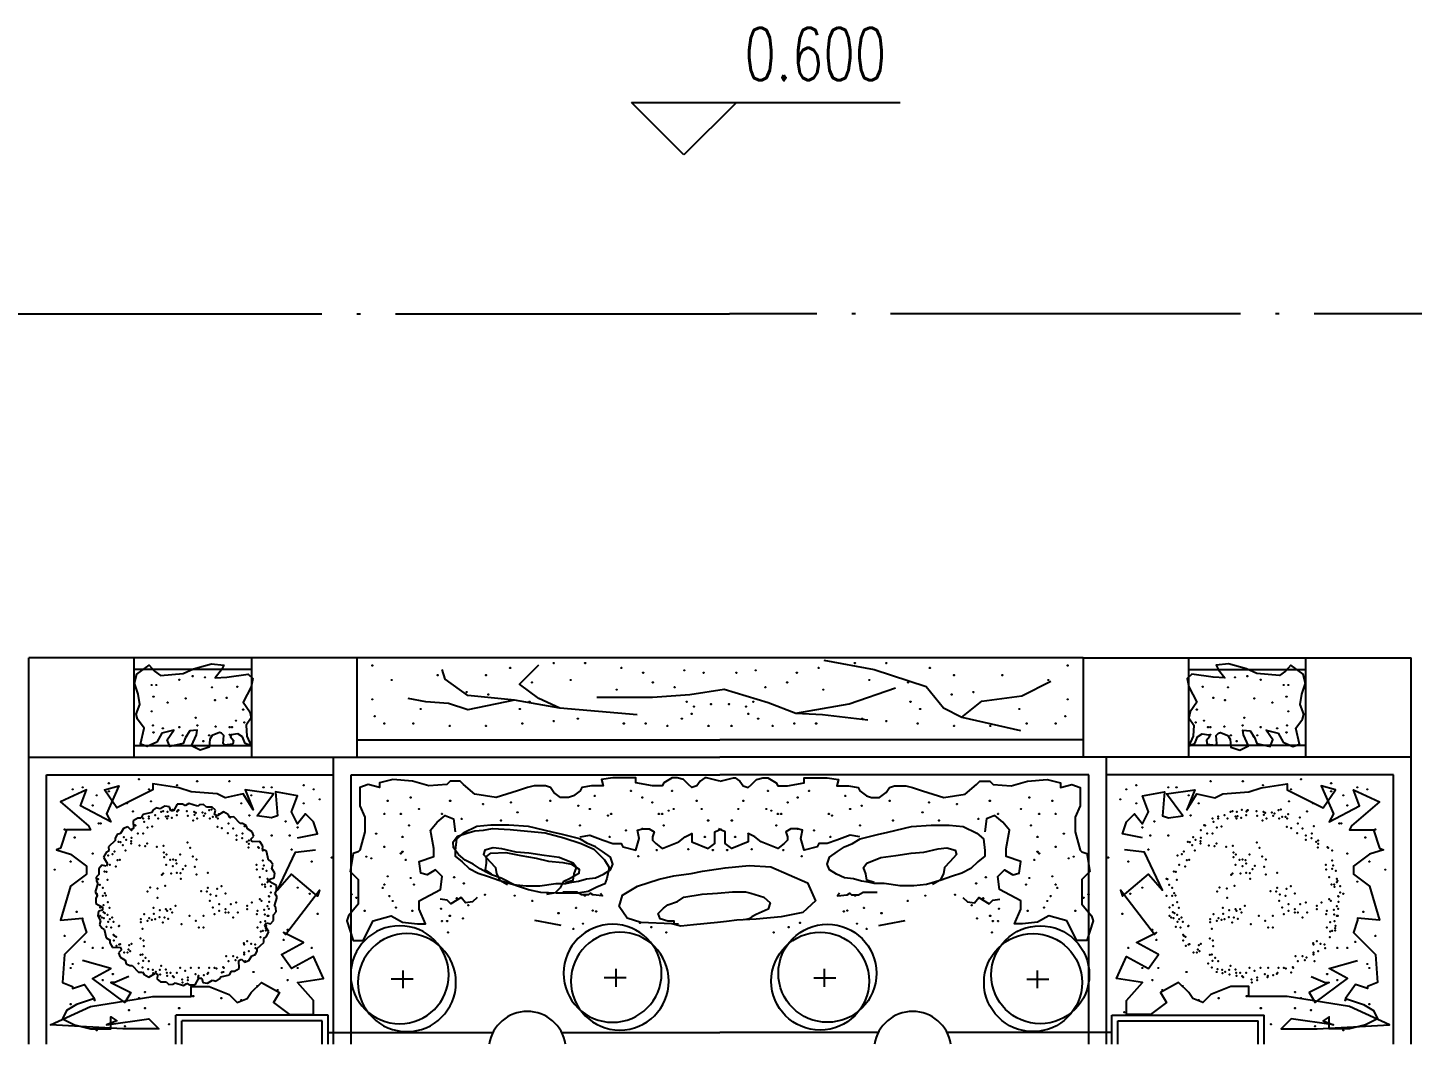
# Model space of a CAD drawing. Extents: x 165127 to 1058185, y 60808 to 144908.
# Drawn here: x 237371 to 245279, y 119081 to 124886 of the extents above; entities that cross this region are included whole.
import ezdxf
from ezdxf.enums import TextEntityAlignment as Align

# ---------------------------------------------------------------- set-up
doc = ezdxf.new("R2010")
doc.units = 0
doc.header["$LTSCALE"] = 1000
doc.linetypes.add('DOTE', pattern=[2.42, 2, -0.2, 0.02, -0.2])
doc.layers.get('0').update_dxf_attribs({"linetype": 'CONTINUOUS'})
for name, color, linetype in [('A6', 252, 'CONTINUOUS'), ('C3', 3, 'CONTINUOUS'), ('C6', 252, 'CONTINUOUS'), ('DOTE', 1, 'DOTE'), ('PUB_DIM', 3, 'CONTINUOUS')]:
    doc.layers.add(name, color=color, linetype=linetype)
doc.styles.add('DIM_FONT', font='SIMPLEX.shx', dxfattribs={"width": 0.7})

# ---------------------------------------------------------------- blocks, each defined once
blk = doc.blocks.new('TR6$X')
at = {"layer": 'C3'}
for p, q in [((0.003, 0.085), (0.003, -0.097)), ((-0.103, -0.006), (0.121, -0.006))]:
    blk.add_line(p, q, dxfattribs=at)
for centre in [(-0.039, -0.04), (0.035, 0.04)]:
    blk.add_circle(centre, 0.5, dxfattribs=at)
blk = doc.blocks.new('BRANCHD', base_point=(0.5, 0.5))
for p, q in [((0.9506, 0.7433), (0.9315, 0.7539)), ((0.962, 0.694), (0.9506, 0.7433)), ((0.9742, 0.6875), (0.962, 0.694)), ((0.9865, 0.6682), (0.9742, 0.6875)), ((0.9821, 0.6473), (0.9865, 0.6682)), ((0.9973, 0.6196), (0.9821, 0.6473)), ((0.9697, 0.5873), (0.9936, 0.594)), ((0.9697, 0.5708), (0.9697, 0.5873)), ((1.008, 0.5503), (0.9697, 0.5708)), ((0.9936, 0.594), (0.9973, 0.6196)), ((1.0081, 0.52), (1.008, 0.5503)), ((0.9985, 0.5039), (1.0081, 0.52))]:
    blk.add_line(p, q)
blk = doc.blocks.new('M_F16')
at = {"xscale": 1016, "yscale": 1016, "zscale": 1016}
for rotation in [59.99999999999999, 90, 30, 120, 150, 180, 330.0000000000001, 210, 300.0000000000001, 240, 270]:
    blk.add_blockref('BRANCHD', (3.1, 9.4), dxfattribs=dict(at, rotation=rotation))
blk.add_blockref('BRANCHD', (3.1, 9.4), dxfattribs=at)
at = {"width": 0.8, "flags": 9}
for tag in ['YSIZE', 'XSIZE']:
    blk.add_attdef(tag, (0, 0), '', height=0.2, dxfattribs=at)
blk = doc.blocks.new('M_F11')
for p in [(-75.9, 480.6), (-47.2, 474.7), (-43, 478.6), (-41, 478.3), (134.8, 478.6), (147.6, 481.3), (-242.6, 430.5), (-237.5, 411.2), (-210.7, 430.4), (-210.6, 441.6), (-175, 449.6), (-157.1, 430.4), (-139.3, 468.7), (-127.8, 473.2), (-112.5, 441.4), (-105.1, 430.2), (-103.5, 468.7), (-99.7, 444), (-79.1, 433.9), (-49.9, 449.6), (-49, 471.2), (7.6, 472.6), (11.6, 446.8), (42.7, 419.8), (48.3, 468.7), (50.5, 452.3), (57.8, 462.9), (66.2, 430.4), (95.5, 465.3), (103.3, 445.5), (110.8, 459.1), (137.1, 431.6), (155.5, 440), (173.4, 440), (183, 431.6), (188.5, 456.3), (244.8, 401.7), (255, 436.5), (-353.6, 325), (-309.6, 321.1), (-309, 363.4), (-291.1, 392.1), (-285.6, 391.4), (-273.2, 344.2), (-243, 344.7), (-217.5, 379.9), (-191.8, 385.2), (182.3, 382.5), (206.6, 375.5), (241.4, 347.5), (271.6, 372.9), (289.5, 334.6), (322, 319.4), (325.2, 344.2), (336.7, 386.6), (-406, 242.3), (-383.8, 298.3), (-371.5, 296.3), (-358.5, 277.7), (-343.3, 247.5), (-339.9, 308.2), (-312, 301.9), (-311.1, 288.8), (-264.3, 275.7), (-231.4, 273.7), (-219.4, 288.6), (-219.4, 288.6), (-165.6, 269.9), (-126.7, 275.4), (10.1, 293.1), (25.3, 262.9), (290, 308.2), (349.8, 296.9), (358.6, 265.2), (360.9, 305.9), (360.9, 286.7), (414.5, 267.6), (418.5, 263.3), (441.3, 248.4), (-442.9, 219.7), (-433.2, 165.9), (-418, 227.4), (-389.3, 191.9), (-375.9, 194.2), (-123.9, 236.2), (-122.1, 210.1), (-112.3, 165.3), (-110, 225), (-88.2, 195.1), (-71.4, 196.4), (-55.4, 193.2), (-51.6, 173.8), (-31.8, 224.5), (-0.7, 161.4), (41.4, 213.5), (62.3, 196.7), (405, 166.2), (441.3, 191), (446.6, 162.4), (-505.4, 85.6), (-499.4, 83.9), (-463.3, 128.6), (-451.7, 125.3), (-445.8, 79.8), (-399.2, 156), (-135.5, 110), (-128.5, 116.8), (-82.6, 116.7), (-72.5, 157.8), (-50.4, 120.7), (-29.4, 118.4), (-27, 85.5), (-15.4, 141.2), (52.1, 155.7), (61.8, 110.9), (126.7, 120.1), (406.8, 140.1), (423.4, 95.2), (441.3, 143.1), (461.8, 132.1), (468.1, 85.6), (-490.6, 52.2), (-473.8, 34.1), (-460.9, 3.6), (-217.1, 13.3), (-203.1, 36.1), (-161.1, 31.4), (-118, 46.9), (88.3, 15.7), (121.2, 13.7), (126.3, 34.2), (179.1, 28.5), (204.1, 45.3), (226.8, 2.3), (436.2, 53.6), (452.3, 54.2), (453.2, 41.1), (468.1, 66.4), (471.2, 74.1), (486, 9), (486.4, 43.8), (-505.4, -10.2), (-487.6, -77.2), (-473, -11.3), (-469.2, -63.6), (-455.1, -8.7), (-444.5, -46.6), (-435.4, -78.5), (-159.9, -21.7), (-58.9, -67.6), (137.6, -38.9), (142, -3.1), (155.5, -77.2), (173.4, -10.2), (191.2, -58.1), (257.4, -59.3), (289.3, -48.2), (352, -67.6), (378.8, -48.5), (423.4, -29.3), (432.4, -38.9), (467.6, -69), (474.7, -11.9), (476.9, -14.9), (477.1, -44.7), (-487.6, -125.1), (-478.7, -134.7), (-469, -104.9), (-466.6, -137.8), (-460.8, -109.9), (-445.6, -119.6), (-434, -144.3), (-419.9, -134.9), (-255.4, -144.3), (-237.5, -115.5), (-218.1, -153.6), (-208.8, -138.4), (-192.4, -148.4), (-184.3, -80), (-182, -112.9), (-175, -144.3), (-149.3, -132.9), (-147, -92.4), (-121.4, -134.7), (-112.5, -86.8), (-105, -97.1), (-99.1, -142.6), (-85.7, -86.8), (-76.7, -106), (21.5, -125.1), (57.2, -153.8), (101.9, -125.1), (164.4, -115.5), (191.2, -96.4), (226.9, -86.8), (226.9, -106), (244.8, -106), (271.6, -134.7), (298.4, -106), (352, -86.8), (352, -86.8), (405.6, -115.5), (410.7, -96.9), (449.2, -90.5), (451.4, -117.5), (453.9, -156.2), (468.1, -125.1), (472.5, -125.7), (474.8, -85.2), (-452.5, -188.2), (-442.8, -158.8), (-425.1, -192.1), (-412.9, -160.1), (-411.3, -233.5), (-382.1, -183.1), (-380.4, -182.6), (-256.6, -161.5), (-246, -199.3), (-130.3, -163.4), (-23.1, -173), (75.1, -192.1), (101.9, -192.1), (409.6, -191.9), (428.3, -160.4), (429.5, -214.5), (441.3, -211.3), (457, -195.9), (458, -208.9), (459.2, -182.6), (-410.5, -266.3), (-407.2, -240), (-397.4, -244.7), (-395.3, -296.5), (-380.4, -287.9), (-374.6, -287.6), (-321.8, -293.3), (-310.1, -285.8), (-257.7, -255), (-257.7, -255), (-241.3, -265), (-238.9, -297.9), (332.7, -281), (334.1, -287.9), (352, -268.8), (374.7, -285.7), (396.6, -287.9), (399.7, -309.6), (427.9, -246.2), (-350.9, -334.1), (-332, -334.4), (-326.8, -316.7), (-317.9, -326.2), (-258.7, -348.6), (-245.9, -346), (-243.5, -381.2), (-228.6, -364.5), (-210.7, -383.7), (231.3, -355), (244.8, -383.7), (271.6, -355), (285, -377.4), (294.3, -362.2), (333.9, -334.1), (334.1, -335.8), (334.1, -345.4), (339.5, -384.1), (360.9, -326.2), (-268.5, -397.9), (-245.8, -419.3), (-213.9, -429.7), (-187.5, -434), (-186.1, -452.2), (-171.1, -444), (-148.1, -433.6), (-146.2, -459.7), (-139.7, -410.9), (-112.5, -431.6), (-108.1, -451.1), (-106.4, -467.2), (-85.7, -450.7), (-73.5, -469.2), (-49.9, -450.7), (-32.1, -422), (-3.6, -439.4), (30.4, -422), (56.4, -457.5), (72.7, -467.5), (75.1, -422), (102.9, -463.9), (124, -457), (128.7, -450.7), (134.5, -421.5), (164.4, -422), (176.5, -426.3), (206.6, -449.2), (215, -418.4), (218, -422), (-67.3, -476.1), (-19.8, -487.9), (-18.2, -506.1), (12.1, -493.2), (12.2, -476.8), (71, -475)]:
    blk.add_point(p)
at = {"width": 0.8, "flags": 9}
for tag in ['YSIZE', 'XSIZE']:
    blk.add_attdef(tag, (0, 0), '', height=0.2, dxfattribs=at)

msp = doc.modelspace()

# ---------------------------------------------------------------- linework, layer by layer
at = {"layer": 'A6'}
for p, q in [((239087.3, 119248.4), (238217.7, 119248.4)), ((238217.7, 119081.1), (238217.7, 119248.4)), ((239087.3, 119081.1), (239087.3, 119248.4)), ((243562.7, 119081.1), (243562.7, 119248.4)), ((243562.7, 119248.4), (244432.3, 119248.4)), ((244432.3, 119081.1), (244432.3, 119248.4)), ((239053.9, 119214.9), (238251.2, 119214.9)), ((238251.2, 119081.1), (238251.2, 119214.9)), ((239053.9, 119081.1), (239053.9, 119214.9)), ((243596.1, 119081.1), (243596.1, 119214.9)), ((243596.1, 119214.9), (244398.8, 119214.9)), ((244398.8, 119081.1), (244398.8, 119214.9)), ((239087.3, 119148), (240027.9, 119148)), ((240421.2, 119148), (241325, 119148)), ((242228.8, 119148), (241325, 119148)), ((243562.7, 119148), (242622.1, 119148))]:
    msp.add_line(p, q, dxfattribs=at)
for centre in [(240224.6, 119047.7), (242425.4, 119047.7)]:
    msp.add_arc(centre, 220.8, 8.71474, 171.28526, dxfattribs=at)
at = {"layer": 'C3'}
for p, q in [((237378.2, 120720.1), (237378.2, 121288.6)), ((239251.2, 121288.6), (237378.2, 121288.6)), ((237980.2, 120720.1), (237980.2, 121288.6)), ((238649.2, 121288.6), (238649.2, 120720.1)), ((243398.8, 121288.6), (239251.2, 121288.6)), ((239251.2, 121288.6), (239251.2, 120720.1)), ((243398.8, 121288.6), (243398.8, 120720.1)), ((243398.8, 121288.6), (245271.8, 121288.6)), ((244000.8, 121288.6), (244000.8, 120720.1)), ((244669.8, 120720.1), (244669.8, 121288.6)), ((245271.8, 120720.1), (245271.8, 121288.6)), ((238649.2, 121221.7), (237980.2, 121221.7)), ((244000.8, 121221.7), (244669.8, 121221.7)), ((237980.2, 120787), (238649.2, 120787)), ((239251.2, 120820.4), (241325, 120820.4)), ((243398.8, 120820.4), (241325, 120820.4)), ((244669.8, 120787), (244000.8, 120787)), ((237378.2, 119081.1), (237378.2, 120720.1)), ((237378.2, 120720.1), (239117.5, 120720.1)), ((239117.5, 120720.1), (241325, 120720.1)), ((239117.5, 119081.1), (239117.5, 120720.1)), ((243532.6, 120720.1), (241325, 120720.1)), ((243532.6, 119081.1), (243532.6, 120720.1)), ((245271.8, 120720.1), (243532.6, 120720.1)), ((245271.8, 119081.1), (245271.8, 120720.1)), ((237478.5, 119081.1), (237478.5, 120619.7)), ((237478.5, 120619.7), (239117.5, 120619.7)), ((239217.8, 120619.7), (241325, 120619.7)), ((239217.8, 119081.1), (239217.8, 120619.7)), ((243432.2, 120619.7), (241325, 120619.7)), ((243432.2, 119081.1), (243432.2, 120619.7)), ((245171.5, 120619.7), (243532.6, 120619.7)), ((245171.5, 119081.1), (245171.5, 120619.7))]:
    msp.add_line(p, q, dxfattribs=at)
at = {"layer": 'C3', "flags": 128}
for points in [[(238614, 120798.6), (238597.1, 120836.5), (238571.8, 120853.4), (238533.8, 120849.2), (238529.6, 120836.5), (238546.5, 120815.5), (238542.3, 120794.4), (238495.9, 120790.2), (238487.5, 120798.6), (238491.7, 120845), (238479, 120857.6), (238466.4, 120861.8), (238424.2, 120845), (238411.6, 120823.9), (238407.3, 120777.5), (238356.7, 120760.7), (238306.1, 120786), (238335.6, 120849.2), (238339.9, 120874.5), (238297.7, 120870.3), (238272.4, 120832.3), (238259.7, 120798.6), (238183.8, 120781.8), (238167, 120819.7), (238204.9, 120874.5), (238137.4, 120857.6), (238107.9, 120807), (238053.1, 120781.8), (238015.1, 120794.4), (238036.2, 120887.1), (237998.3, 120937.7), (237989.8, 120967.2), (238010.9, 121022), (238002.5, 121081), (237981.4, 121144.2), (237994.1, 121194.8), (238065.8, 121245.4), (238095.3, 121211.7), (238129, 121186.4), (238259.7, 121199), (238318.8, 121224.3), (238420, 121253.8), (238491.7, 121245.4), (238479, 121220.1), (238441.1, 121173.7), (238508.5, 121177.9), (238630.8, 121194.8), (238656.1, 121169.5), (238647.7, 121123.1), (238601.3, 121034.6), (238639.3, 120979.8), (238647.7, 120946.1), (238618.2, 120904), (238622.4, 120840.8), (238647.7, 120786)], [(244036, 120798.6), (244052.9, 120836.5), (244078.2, 120853.4), (244116.2, 120849.2), (244120.4, 120836.5), (244103.5, 120815.5), (244107.7, 120794.4), (244154.1, 120790.2), (244162.5, 120798.6), (244158.3, 120845), (244171, 120857.6), (244183.6, 120861.8), (244225.8, 120845), (244238.4, 120823.9), (244242.7, 120777.5), (244293.3, 120760.7), (244343.9, 120786), (244314.4, 120849.2), (244310.1, 120874.5), (244352.3, 120870.3), (244377.6, 120832.3), (244390.3, 120798.6), (244466.2, 120781.8), (244483, 120819.7), (244445.1, 120874.5), (244512.6, 120857.6), (244542.1, 120807), (244596.9, 120781.8), (244634.9, 120794.4), (244613.8, 120887.1), (244651.7, 120937.7), (244660.2, 120967.2), (244639.1, 121022), (244647.5, 121081), (244668.6, 121144.2), (244655.9, 121194.8), (244584.3, 121245.4), (244554.7, 121211.7), (244521, 121186.4), (244390.3, 121199), (244331.2, 121224.3), (244230, 121253.8), (244158.3, 121245.4), (244171, 121220.1), (244208.9, 121173.7), (244141.5, 121177.9), (244019.2, 121194.8), (243993.9, 121169.5), (244002.3, 121123.1), (244048.7, 121034.6), (244010.7, 120979.8), (244002.3, 120946.1), (244031.8, 120904), (244027.6, 120840.8), (244002.3, 120786)], [(240074.8, 120029.5), (240019.2, 120048), (239990.3, 120064.5), (239955.3, 120083.1), (239916.2, 120109.8), (239868.8, 120132.5), (239831.7, 120165.4), (239802.8, 120202.5), (239800.7, 120237.5), (239825.5, 120270.4), (239879, 120286.9), (239924.3, 120299.3), (239973.8, 120303.4), (240025.3, 120313.7), (240126.2, 120307.5), (240186, 120301.3), (240326.1, 120289), (240433.2, 120260.2), (240532.1, 120227.2), (240604.3, 120196.3), (240666.1, 120134.5), (240692.9, 120091.3), (240678.5, 120027.5), (240668.2, 119996.6), (240620.8, 119978), (240571.4, 119953.3), (240513.7, 119945.1), (240451.9, 119945.1), (240390.1, 119945.1), (240301.5, 119947.1), (240231.4, 119963.6), (240157.3, 119988.3)], [(240386.8, 119999.7), (240445.4, 119999.7), (240478, 120006.2), (240517.1, 120012.7), (240562.7, 120025.7), (240614.8, 120032.2), (240660.4, 120051.8), (240699.5, 120077.8), (240712.6, 120110.4), (240699.5, 120149.4), (240653.9, 120182), (240614.8, 120208), (240569.2, 120227.6), (240523.6, 120253.6), (240425.9, 120279.7), (240367.2, 120292.7), (240230.4, 120325.2), (240119.7, 120331.8), (240015.4, 120331.8), (239937.2, 120325.2), (239859, 120286.2), (239820, 120253.6), (239813.4, 120188.5), (239813.4, 120155.9), (239852.5, 120123.4), (239891.6, 120084.3), (239943.7, 120058.3), (240002.4, 120038.7), (240061, 120019.2), (240145.7, 119993.1), (240217.4, 119986.6), (240295.6, 119986.6)], [(242263.2, 119999.7), (242204.6, 119999.7), (242172, 120006.2), (242132.9, 120012.7), (242087.3, 120025.7), (242035.2, 120032.2), (241989.6, 120051.8), (241950.5, 120077.8), (241937.4, 120110.4), (241950.5, 120149.4), (241996.1, 120182), (242035.2, 120208), (242080.8, 120227.6), (242126.4, 120253.6), (242224.1, 120279.7), (242282.8, 120292.7), (242419.6, 120325.2), (242530.3, 120331.8), (242634.6, 120331.8), (242712.8, 120325.2), (242791, 120286.2), (242830, 120253.6), (242836.6, 120188.5), (242836.6, 120155.9), (242797.5, 120123.4), (242758.4, 120084.3), (242706.3, 120058.3), (242647.6, 120038.7), (242589, 120019.2), (242504.3, 119993.1), (242432.6, 119986.6), (242354.4, 119986.6)], [(241309.8, 119776.1), (241173, 119763.1), (241101.3, 119756.6), (241049.2, 119769.6), (240873.3, 119776.1), (240795.1, 119802.1), (240749.5, 119867.3), (240769, 119932.4), (240853.7, 119984.5), (240977.5, 120023.5), (241062.2, 120043.1), (241160, 120056.1), (241225.1, 120069.1), (241264.2, 120075.6), (241355.4, 120088.7), (241492.2, 120101.7), (241616, 120095.2), (241824.5, 120004), (241870.1, 119899.8), (241798.5, 119834.7), (241674.7, 119808.7), (241531.3, 119795.6), (241420.6, 119789.1), (241361.9, 119782.6)]]:
    msp.add_lwpolyline(points, close=True, dxfattribs=at)
for points in [[(240409.6, 120999.9), (240289.9, 121055.1), (240179.4, 121137.9), (240289.9, 121248.3)], [(241918.2, 121275.3), (242206.4, 121222.2), (242502.2, 121123.7), (242600.8, 121002.4), (242707, 120949.3), (243040.8, 120873.5)], [(240851.6, 120963.1), (240409.6, 120999.9), (240151.8, 121045.9), (239884.7, 121073.5), (239755.8, 121165.5), (239737.4, 121220.7)], [(242707, 120949.3), (242820.8, 121040.3), (243048.4, 121070.6), (243215.2, 121154)], [(240621.1, 121063), (240727.3, 121063), (240939.6, 121063), (241152, 121078.2), (241349.3, 121108.5), (241599.6, 121032.7), (241758.9, 120972.1), (241910.6, 120964.5), (242168.5, 120934.2)], [(241758.9, 120972.1), (242062.3, 121025.1), (242327.8, 121116.1)], [(240151.8, 121045.9), (239884.7, 120990.7), (239774.2, 121027.5), (239645.3, 121036.7), (239544, 121055.1)], [(241323.8, 120584.4), (241248.7, 120603.1), (241239.3, 120603.1), (241211.2, 120584.4), (241192.4, 120556.2), (241164.2, 120546.9), (241145.5, 120565.6), (241126.7, 120584.4), (241117.3, 120593.8), (241079.8, 120603.1), (241051.6, 120603.1), (241004.7, 120575), (240995.3, 120556.2), (240939, 120556.2), (240845.1, 120575), (240845.1, 120584.4), (240845.1, 120603.1), (240713.7, 120603.1), (240648, 120593.8), (240657.4, 120556.2), (240591.7, 120556.2), (240535.4, 120546.9), (240526, 120528.1), (240488.4, 120500), (240460.3, 120490.6), (240413.4, 120490.6), (240375.8, 120518.7), (240357, 120546.9), (240328.9, 120556.2), (240263.2, 120556.2), (240225.6, 120546.9), (240169.3, 120528.1), (240047.3, 120490.6), (239925.3, 120509.3), (239859.6, 120565.6), (239840.8, 120584.4), (239784.5, 120584.4), (239765.7, 120565.6), (239662.5, 120556.2), (239568.6, 120584.4), (239456, 120593.8), (239380.9, 120575), (239380.9, 120546.9), (239315.2, 120565.6), (239268.3, 120546.9), (239268.3, 120443.7), (239296.4, 120378), (239296.4, 120293.6), (239268.3, 120190.4), (239258.9, 120181), (239230.7, 120171.6), (239212, 120068.5), (239258.9, 120021.6), (239258.9, 119880.8), (239202.6, 119815.2), (239193.2, 119787), (239230.7, 119674.5), (239287, 119674.5), (239343.4, 119787), (239446.6, 119815.2), (239512.3, 119777.7), (239596.8, 119768.3), (239643.7, 119768.3), (239606.2, 119852.7), (239606.2, 119899.6), (239728.2, 119965.3), (239737.6, 120040.3), (239700, 120077.8), (239653.1, 120049.7), (239615.6, 120059.1), (239606.2, 120124.7), (239690.6, 120152.9), (239690.6, 120199.8), (239671.9, 120303), (239709.4, 120349.9), (239756.3, 120387.4), (239803.3, 120368.6), (239812.7, 120293.6)], [(241326.2, 120584.4), (241401.3, 120603.1), (241410.7, 120603.1), (241438.8, 120584.4), (241457.6, 120556.2), (241485.8, 120546.9), (241504.5, 120565.6), (241523.3, 120584.4), (241532.7, 120593.8), (241570.3, 120603.1), (241598.4, 120603.1), (241645.3, 120575), (241654.7, 120556.2), (241711, 120556.2), (241804.9, 120575), (241804.9, 120584.4), (241804.9, 120603.1), (241936.3, 120603.1), (242002, 120593.8), (241992.6, 120556.2), (242058.3, 120556.2), (242114.6, 120546.9), (242124, 120528.1), (242161.6, 120500), (242189.7, 120490.6), (242236.6, 120490.6), (242274.2, 120518.7), (242293, 120546.9), (242321.1, 120556.2), (242386.8, 120556.2), (242424.4, 120546.9), (242480.7, 120528.1), (242602.7, 120490.6), (242724.7, 120509.3), (242790.4, 120565.6), (242809.2, 120584.4), (242865.5, 120584.4), (242884.3, 120565.6), (242987.5, 120556.2), (243081.4, 120584.4), (243194, 120593.8), (243269.1, 120575), (243269.1, 120546.9), (243334.8, 120565.6), (243381.7, 120546.9), (243381.7, 120443.7), (243353.6, 120378), (243353.6, 120293.6), (243381.7, 120190.4), (243391.1, 120181), (243419.3, 120171.6), (243438, 120068.5), (243391.1, 120021.6), (243391.1, 119880.8), (243447.4, 119815.2), (243456.8, 119787), (243419.3, 119674.5), (243363, 119674.5), (243306.6, 119787), (243203.4, 119815.2), (243137.7, 119777.7), (243053.2, 119768.3), (243006.3, 119768.3), (243043.8, 119852.7), (243043.8, 119899.6), (242921.8, 119965.3), (242912.4, 120040.3), (242950, 120077.8), (242996.9, 120049.7), (243034.4, 120059.1), (243043.8, 120124.7), (242959.4, 120152.9), (242959.4, 120199.8), (242978.1, 120303), (242940.6, 120349.9), (242893.7, 120387.4), (242846.7, 120368.6), (242837.3, 120293.6)], [(238912.1, 120259.5), (239026.9, 120282.4), (239003.9, 120351.2), (238958, 120397.1), (238912.1, 120339.7), (238877.7, 120408.5), (238912.1, 120500.3), (238785.9, 120523.2), (238797.4, 120385.6), (238763, 120374.1), (238682.7, 120385.6), (238774.4, 120511.7), (238613.8, 120534.7), (238659.7, 120420), (238602.3, 120511.7), (238499.1, 120488.8), (238453.2, 120511.7), (238304, 120523.2), (238235.2, 120546.1), (238086, 120569.1), (238086, 120534.7), (237879.5, 120431.5), (237810.7, 120534.7), (237891, 120557.6), (237822.1, 120397.1), (237845.1, 120351.2), (237673, 120442.9), (237707.4, 120534.7), (237558.3, 120465.9), (237718.9, 120328.3), (237730.4, 120305.3), (237592.7, 120305.3), (237558.3, 120202.1), (237535.3, 120190.7), (237615.6, 120167.7), (237707.4, 120098.9), (237707.4, 120053.1), (237615.6, 119984.3), (237558.3, 119789.3), (237684.5, 119800.8), (237684.5, 119789.3), (237707.4, 119720.5), (237581.2, 119594.4), (237569.7, 119433.9), (237627.1, 119410.9), (237627.1, 119399.5), (237695.9, 119422.4), (237753.3, 119342.1), (237650, 119307.7), (237592.7, 119273.3), (237569.7, 119227.5), (237638.6, 119193.1), (237730.4, 119170.1), (237799.2, 119170.1), (237845.1, 119170.1), (237845.1, 119238.9), (237879.5, 119216), (237822.1, 119193.1), (238063.1, 119227.5), (238120.5, 119170.1), (237913.9, 119170.1), (237500.9, 119193.1), (237730.4, 119296.3), (238086, 119353.6), (238212.2, 119353.6), (238304, 119353.6), (238304, 119410.9), (238407.3, 119410.9), (238522, 119365.1), (238567.9, 119319.2), (238625.3, 119342.1), (238648.2, 119376.5), (238705.6, 119433.9), (238808.9, 119376.5), (238774.4, 119319.2), (238866.2, 119250.4), (239003.9, 119250.4), (239003.9, 119330.7), (238912.1, 119433.9), (239061.3, 119456.8), (239003.9, 119582.9), (238877.7, 119514.1), (238820.3, 119594.4), (238946.5, 119663.2), (238831.8, 119720.5), (238843.3, 119709.1), (239038.3, 119961.3), (239026.9, 119926.9), (238877.7, 120053.1), (238797.4, 119961.3), (238900.7, 120179.2), (239015.4, 120190.7)], [(243737.9, 120259.5), (243623.1, 120282.4), (243646.1, 120351.2), (243692, 120397.1), (243737.9, 120339.7), (243772.3, 120408.5), (243737.9, 120500.3), (243864.1, 120523.2), (243852.6, 120385.6), (243887, 120374.1), (243967.3, 120385.6), (243875.6, 120511.7), (244036.2, 120534.7), (243990.3, 120420), (244047.7, 120511.7), (244150.9, 120488.8), (244196.8, 120511.7), (244346, 120523.2), (244414.8, 120546.1), (244564, 120569.1), (244564, 120534.7), (244770.5, 120431.5), (244839.3, 120534.7), (244759, 120557.6), (244827.9, 120397.1), (244804.9, 120351.2), (244977, 120442.9), (244942.6, 120534.7), (245091.7, 120465.9), (244931.1, 120328.3), (244919.6, 120305.3), (245057.3, 120305.3), (245091.7, 120202.1), (245114.7, 120190.7), (245034.4, 120167.7), (244942.6, 120098.9), (244942.6, 120053.1), (245034.4, 119984.3), (245091.7, 119789.3), (244965.5, 119800.8), (244965.5, 119789.3), (244942.6, 119720.5), (245068.8, 119594.4), (245080.3, 119433.9), (245022.9, 119410.9), (245022.9, 119399.5), (244954.1, 119422.4), (244896.7, 119342.1), (245000, 119307.7), (245057.3, 119273.3), (245080.3, 119227.5), (245011.4, 119193.1), (244919.6, 119170.1), (244850.8, 119170.1), (244804.9, 119170.1), (244804.9, 119238.9), (244770.5, 119216), (244827.9, 119193.1), (244586.9, 119227.5), (244529.5, 119170.1), (244736.1, 119170.1), (245149.1, 119193.1), (244919.6, 119296.3), (244564, 119353.6), (244437.8, 119353.6), (244346, 119353.6), (244346, 119410.9), (244242.7, 119410.9), (244128, 119365.1), (244082.1, 119319.2), (244024.7, 119342.1), (244001.8, 119376.5), (243944.4, 119433.9), (243841.1, 119376.5), (243875.6, 119319.2), (243783.8, 119250.4), (243646.1, 119250.4), (243646.1, 119330.7), (243737.9, 119433.9), (243588.7, 119456.8), (243646.1, 119582.9), (243772.3, 119514.1), (243829.7, 119594.4), (243703.5, 119663.2), (243818.2, 119720.5), (243806.7, 119709.1), (243611.7, 119961.3), (243623.1, 119926.9), (243772.3, 120053.1), (243852.6, 119961.3), (243749.4, 120179.2), (243634.6, 120190.7)], [(240526, 120265.5), (240582.3, 120274.8), (240657.4, 120246.7), (240713.7, 120227.9), (240760.6, 120227.9), (240770, 120209.2), (240845.1, 120190.4), (240863.9, 120256.1), (240854.5, 120303), (240882.7, 120312.4), (240920.2, 120312.4), (240948.4, 120293.6), (240939, 120265.5), (240939, 120246.7), (240957.7, 120227.9), (240995.3, 120199.8), (241042.2, 120218.5), (241089.1, 120237.3), (241126.7, 120265.5), (241164.2, 120284.2), (241164.2, 120237.3), (241258.1, 120199.8), (241295.6, 120227.9), (241295.6, 120274.8), (241295.6, 120293.6), (241333.2, 120312.4)], [(242124, 120265.5), (242067.7, 120274.8), (241992.6, 120246.7), (241936.3, 120227.9), (241889.4, 120227.9), (241880, 120209.2), (241804.9, 120190.4), (241786.1, 120256.1), (241795.5, 120303), (241767.4, 120312.4), (241729.8, 120312.4), (241701.7, 120293.6), (241711, 120265.5), (241711, 120246.7), (241692.3, 120227.9), (241654.7, 120199.8), (241607.8, 120218.5), (241560.9, 120237.3), (241523.3, 120265.5), (241485.8, 120284.2), (241485.8, 120237.3), (241391.9, 120199.8), (241354.4, 120227.9), (241354.4, 120274.8), (241354.4, 120293.6), (241316.8, 120312.4)], [(240443.6, 120005.3), (240486.7, 120017.7), (240492.9, 120054.6), (240505.2, 120091.6), (240486.7, 120116.3), (240406.6, 120147.1), (240320.3, 120159.4), (240234, 120171.7), (240160, 120177.9), (240079.8, 120196.4), (240030.5, 120202.5), (239981.2, 120190.2), (239975, 120165.5), (240012, 120122.4), (240042.8, 120091.6), (240049, 120054.6), (240067.5, 120017.7), (240110.7, 119993)], [(242206.4, 120005.3), (242163.3, 120017.7), (242157.1, 120054.6), (242144.8, 120091.6), (242163.3, 120116.3), (242243.4, 120147.1), (242329.7, 120159.4), (242416, 120171.7), (242490, 120177.9), (242570.2, 120196.4), (242619.5, 120202.5), (242668.8, 120190.2), (242675, 120165.5), (242638, 120122.4), (242607.2, 120091.6), (242601, 120054.6), (242582.5, 120017.7), (242539.3, 119993)], [(240022.8, 120052.8), (239985.7, 120078.2), (239991.6, 120115.2), (239991.6, 120154.2), (240016.9, 120171.7), (240102.7, 120175.6), (240188.4, 120160), (240274.2, 120144.4), (240346.4, 120126.9), (240428.2, 120119.1), (240477, 120109.4), (240519.9, 120082.1), (240517.9, 120056.8), (240469.2, 120027.5), (240430.2, 120008), (240412.7, 119974.9), (240383.5, 119945.7), (240334.7, 119935.9)], [(239937.5, 119919), (239912.4, 119893.9), (239872.4, 119888.9), (239847.4, 119919), (239822.3, 119904), (239787.3, 119883.9), (239767.3, 119904), (239727.2, 119909)], [(240643.4, 119944), (240653.4, 119929), (240598.3, 119934), (240583.3, 119944), (240573.3, 119934), (240533.2, 119934), (240508.2, 119949), (240428.1, 119949)], [(241088.2, 119766.4), (241063.5, 119766.4), (241063.5, 119784.9), (241026.6, 119784.9), (240983.4, 119797.2), (240971.1, 119828), (241001.9, 119858.8), (241026.6, 119877.3), (241082, 119895.8), (241119, 119920.4), (241223.8, 119938.9), (241310.1, 119945.1), (241396.4, 119951.2), (241470.4, 119951.2), (241501.2, 119945.1), (241575.2, 119920.4), (241612.2, 119889.6), (241599.9, 119852.6), (241532.1, 119821.8), (241507.4, 119809.5), (241488.9, 119797.2), (241464.3, 119791)], [(242006.6, 119944), (241996.6, 119929), (242051.7, 119934), (242066.7, 119944), (242076.7, 119934), (242116.8, 119934), (242141.8, 119949), (242221.9, 119949)], [(242712.5, 119919), (242737.6, 119893.9), (242777.6, 119888.9), (242802.6, 119919), (242827.7, 119904), (242862.7, 119883.9), (242882.7, 119904), (242922.8, 119909)], [(240418.1, 119758.9), (240368, 119768.9), (240267.9, 119788.9)], [(242231.9, 119758.9), (242282, 119768.9), (242382.1, 119788.9)], [(237948.4, 119468.3), (237868, 119433.9), (237845.1, 119433.9), (237959.8, 119376.5), (237925.4, 119319.2), (237741.8, 119456.8), (237845.1, 119514.1), (237684.5, 119560)], [(244701.6, 119468.3), (244782, 119433.9), (244804.9, 119433.9), (244690.2, 119376.5), (244724.6, 119319.2), (244908.2, 119456.8), (244804.9, 119514.1), (244965.5, 119560)]]:
    msp.add_lwpolyline(points, dxfattribs=at)
at = {"layer": 'C6'}
for centre in [(239339.3, 121244.2), (240126.6, 121230.4), (240375.2, 121258), (240554.8, 121258), (240762, 121230.4), (241888, 121230.4), (242095.2, 121258), (242274.8, 121258), (242523.4, 121230.4), (243310.7, 121244.2), (238236.9, 121163.1), (238313.9, 121183.2), (238384.1, 121176.5), (239449.8, 121161.4), (239712.3, 121189), (239988.5, 121189), (240250.9, 121147.6), (240471.9, 121161.4), (240886.3, 121202.8), (240941.5, 121147.6), (241121.1, 121216.6), (241231.6, 121202.8), (241418.4, 121202.8), (241528.9, 121216.6), (241708.5, 121147.6), (241763.7, 121202.8), (242178.1, 121161.4), (242399.1, 121147.6), (242661.5, 121189), (242937.7, 121189), (243200.2, 121161.4), (244265.9, 121176.5), (244336.1, 121183.2), (244413.1, 121163.1), (238079.6, 121133), (238089.7, 121066.1), (238106.4, 121133), (238424.3, 121119.6), (238568.2, 121123), (239878, 121092.4), (240002.3, 121078.6), (240734.3, 121106.2), (241065.8, 121120), (241584.2, 121120), (241915.7, 121106.2), (242647.7, 121078.6), (242772, 121092.4), (244081.8, 121123), (244225.7, 121119.6), (244543.6, 121133), (244560.3, 121066.1), (244570.4, 121133), (238170, 121032.7), (238273.7, 121056.1), (238441, 121046.1), (238507.9, 121059.4), (238601.6, 120992.5), (239339.3, 121051), (239615.6, 120995.8), (240181.9, 120995.8), (240237.1, 121037.2), (241134.9, 121037.2), (241176.3, 121009.6), (241273, 121023.4), (241377, 121023.4), (241473.7, 121009.6), (241515.1, 121037.2), (242412.9, 121037.2), (242468.1, 120995.8), (243034.4, 120995.8), (243310.7, 121051), (244048.4, 120992.5), (244142.1, 121059.4), (244209, 121046.1), (244376.3, 121056.1), (244480, 121032.7), (238079.6, 120982.5), (238330.6, 120945.7), (238561.5, 120929), (238608.3, 120919), (239353.2, 120954.4), (239408.4, 120912.9), (239574.1, 120912.9), (240195.7, 120912.9), (240375.2, 120926.7), (240513.3, 120940.6), (240775.8, 120912.9), (240900.1, 120912.9), (241107.2, 120940.6), (241162.5, 120968.2), (241487.5, 120968.2), (241542.8, 120940.6), (241749.9, 120912.9), (241874.2, 120912.9), (242136.7, 120940.6), (242274.8, 120926.7), (242454.3, 120912.9), (243075.9, 120912.9), (243241.6, 120912.9), (243296.9, 120954.4), (244041.7, 120919), (244088.5, 120929), (244319.4, 120945.7), (244570.4, 120982.5), (238086.3, 120902.2), (238089.7, 120862.1), (238143.2, 120885.5), (238236.9, 120892.2), (238257, 120845.4), (238277.1, 120838.7), (238340.6, 120902.2), (238407.6, 120845.4), (238444.4, 120895.6), (238524.7, 120892.2), (238524.7, 120848.7), (238538.1, 120892.2), (239781.3, 120899.1), (239988.5, 120899.1), (241024.4, 120899.1), (241259.2, 120899.1), (241390.8, 120899.1), (241625.6, 120899.1), (242661.5, 120899.1), (242868.7, 120899.1), (244111.9, 120892.2), (244125.3, 120892.2), (244125.3, 120848.7), (244205.6, 120895.6), (244242.4, 120845.4), (244309.4, 120902.2), (244372.9, 120838.7), (244393, 120845.4), (244413.1, 120892.2), (244506.8, 120885.5), (244560.3, 120862.1), (244563.7, 120902.2), (238374.1, 120812), (244275.9, 120812), (238006.6, 120594.6), (244643.4, 120594.6), (237628, 120537.3), (237685.4, 120548.7), (237834.5, 120571.7), (237834.5, 120525.8), (238064, 120537.3), (238224.6, 120560.2), (238339.3, 120583.1), (238522.9, 120583.1), (238718, 120548.7), (238763.9, 120548.7), (238947.4, 120560.2), (239004.8, 120537.3), (240816.3, 120527.9), (241050.9, 120527.9), (241599.1, 120527.9), (241833.7, 120527.9), (243645.2, 120537.3), (243702.6, 120560.2), (243886.1, 120548.7), (243932, 120548.7), (244127.1, 120583.1), (244310.7, 120583.1), (244425.4, 120560.2), (244586, 120537.3), (244815.5, 120571.7), (244815.5, 120525.8), (244964.6, 120548.7), (245022, 120537.3), (237742.7, 120445.5), (237765.7, 120502.9), (237937.8, 120457), (238075.5, 120468.5), (238591.8, 120457), (238649.1, 120502.9), (238947.4, 120457), (239039.2, 120479.9), (239427.2, 120471.6), (239558.6, 120490.4), (239783.8, 120471.6), (239971.6, 120452.8), (240131.1, 120462.2), (240356.4, 120471.6), (240515.9, 120443.5), (240609.8, 120499.7), (240882, 120490.4), (240938.3, 120462.2), (241191.7, 120471.6), (241458.3, 120471.6), (241711.7, 120462.2), (241768, 120490.4), (242040.2, 120499.7), (242134.1, 120443.5), (242293.6, 120471.6), (242518.9, 120462.2), (242678.5, 120452.8), (242866.2, 120471.6), (243091.4, 120490.4), (243222.8, 120471.6), (243610.8, 120479.9), (243702.6, 120457), (244000.9, 120502.9), (244058.2, 120457), (244574.5, 120468.5), (244712.2, 120457), (244884.3, 120502.9), (244907.3, 120445.5), (237972.2, 120411.1), (238637.7, 120388.2), (238844.2, 120353.8), (239408.4, 120396.6), (239502.3, 120396.6), (239605.5, 120424.7), (239736.9, 120396.6), (239849.5, 120368.4), (240074.8, 120359), (240168.7, 120405.9), (240337.6, 120359), (240581.6, 120424.7), (240684.9, 120387.2), (240703.6, 120396.6), (240975.8, 120396.6), (240994.6, 120396.6), (241032.2, 120415.3), (241060.3, 120424.7), (241219.9, 120424.7), (241257.4, 120359), (241392.6, 120359), (241430.1, 120424.7), (241589.7, 120424.7), (241617.9, 120415.3), (241655.4, 120396.6), (241674.2, 120396.6), (241946.4, 120396.6), (241965.1, 120387.2), (242068.4, 120424.7), (242312.4, 120359), (242481.3, 120405.9), (242575.2, 120359), (242800.5, 120368.4), (242913.1, 120396.6), (243044.5, 120424.7), (243147.7, 120396.6), (243241.6, 120396.6), (243805.8, 120353.8), (244012.3, 120388.2), (244677.8, 120411.1), (237582.1, 120307.9), (237777.1, 120342.3), (237788.6, 120342.3), (238763.9, 120273.5), (238867.1, 120273.5), (238913, 120319.4), (239361.5, 120284), (239549.2, 120330.9), (240525.3, 120330.9), (240788.1, 120302.7), (240882, 120312.1), (241004, 120330.9), (241163.6, 120284), (241486.4, 120284), (241646, 120330.9), (241768, 120312.1), (241861.9, 120302.7), (242124.7, 120330.9), (243100.8, 120330.9), (243288.5, 120284), (243737, 120319.4), (243782.9, 120273.5), (243886.1, 120273.5), (244861.4, 120342.3), (244872.9, 120342.3), (245067.9, 120307.9), (237639.5, 120262.1), (239408.4, 120208.9), (239511.6, 120265.2), (240694.3, 120265.2), (241143.7, 120195.2), (241238.6, 120265.2), (241411.4, 120265.2), (241506.3, 120195.2), (241955.7, 120265.2), (243138.4, 120265.2), (243241.6, 120208.9), (245010.5, 120262.1), (237616.5, 120124.5), (237742.7, 120170.3), (238878.6, 120193.3), (238993.3, 120124.5), (239108.1, 120147.4), (239305.1, 120152.7), (239333.3, 120143.3), (239502.3, 120171.4), (239511.6, 120180.8), (239530.4, 120133.9), (240858.3, 120155.2), (240963.5, 120190.2), (241283.9, 120190.2), (241366.1, 120190.2), (241686.5, 120190.2), (241791.7, 120155.2), (243119.6, 120133.9), (243138.4, 120180.8), (243147.7, 120171.4), (243316.7, 120143.3), (243344.9, 120152.7), (243541.9, 120147.4), (243656.7, 120124.5), (243771.4, 120193.3), (244907.3, 120170.3), (245033.5, 120124.5), (237524.7, 120078.6), (239427.2, 120040.1), (243222.8, 120040.1), (245125.3, 120078.6), (237685.4, 120009.8), (238913, 119975.4), (239399, 119974.4), (239408.4, 119993.2), (239558.6, 120030.7), (239577.3, 119993.2), (239807, 120035.1), (239862.1, 120000), (242787.9, 120000), (242843, 120035.1), (243072.7, 119993.2), (243091.4, 120030.7), (243241.6, 119993.2), (243251, 119974.4), (243737, 119975.4), (244964.6, 120009.8), (237765.7, 119941), (238981.9, 119941), (239220.7, 119936.9), (239248.8, 119918.1), (239436.6, 119927.5), (239455.3, 119899.4), (239822, 119915), (239982.2, 119935), (240152.4, 119930), (240252.6, 119900), (240552.9, 119930), (242097.1, 119930), (242397.4, 119900), (242497.6, 119930), (242667.8, 119935), (242828, 119915), (243194.7, 119899.4), (243213.4, 119927.5), (243401.2, 119918.1), (243429.3, 119936.9), (243668.1, 119941), (244884.3, 119941), (237650.9, 119837.8), (239027.8, 119826.3), (239295.8, 119843.1), (239474.1, 119861.9), (239568, 119843.1), (239731.9, 119855), (239782, 119814.9), (239857.1, 119799.9), (239887.1, 119875), (240402.8, 119829.9), (240502.9, 119860), (240598, 119844.9), (240618, 119839.9), (242032, 119839.9), (242052, 119844.9), (242147.1, 119860), (242247.2, 119829.9), (242762.9, 119875), (242792.9, 119799.9), (242868, 119814.9), (242918.1, 119855), (243082, 119843.1), (243175.9, 119861.9), (243354.2, 119843.1), (243622.3, 119826.3), (244999.1, 119837.8), (238855.6, 119734.6), (239736.9, 119784.9), (239767, 119784.9), (239772, 119719.9), (240487.9, 119739.9), (240542.9, 119769.9), (240868.3, 119774.9), (240933.4, 119749.9), (241018.5, 119719.9), (241631.5, 119719.9), (241716.6, 119749.9), (241781.7, 119774.9), (242107.1, 119769.9), (242162.1, 119739.9), (242878, 119719.9), (242883, 119784.9), (242913.1, 119784.9), (243794.4, 119734.6), (237582.1, 119700.2), (237696.8, 119665.8), (238832.7, 119677.2), (243817.3, 119677.2), (244953.2, 119665.8), (245067.9, 119700.2), (237742.7, 119631.4), (237800.1, 119631.4), (238993.3, 119631.4), (243656.7, 119631.4), (244849.9, 119631.4), (244907.3, 119631.4), (237616.5, 119516.7), (237628, 119539.6), (237857.5, 119482.3), (238488.5, 119493.8), (238660.6, 119493.8), (238821.2, 119516.7), (238913, 119516.7), (243737, 119516.7), (243828.8, 119516.7), (243989.4, 119493.8), (244161.5, 119493.8), (244792.5, 119482.3), (245022, 119539.6), (245033.5, 119516.7), (237800.1, 119447.9), (238683.5, 119413.5), (238855.6, 119447.9), (243794.4, 119447.9), (243966.5, 119413.5), (244849.9, 119447.9), (237754.2, 119333.2), (238006.6, 119344.7), (238041, 119379.1), (238316.4, 119356.2), (238477, 119344.7), (238591.8, 119333.2), (238798.3, 119390.6), (243851.7, 119390.6), (244058.2, 119333.2), (244173, 119344.7), (244333.6, 119356.2), (244609, 119379.1), (244643.4, 119344.7), (244895.8, 119333.2), (237616.5, 119310.3), (237949.2, 119275.9), (238041, 119287.4), (238236.1, 119287.4), (243633.7, 119264.4), (244413.9, 119287.4), (244609, 119287.4), (244700.8, 119275.9), (245033.5, 119310.3), (237926.3, 119184.2), (238178.7, 119195.6), (244471.3, 119195.6), (244723.7, 119184.2), (237765.7, 119161.2), (244884.3, 119161.2)]:
    msp.add_circle(centre, 1.67, dxfattribs=at)
at = {"layer": 'DOTE'}
for p in [(174131.8, 123253.1), (290278.4, 123253.1)]:
    msp.add_line(p, (241378.4, 123253.1), dxfattribs=at)
at = {"layer": 'PUB_DIM'}
for p, q in [((240819.3, 124459.8), (241419.3, 124459.8)), ((241119.3, 124159.8), (240819.3, 124459.8)), ((241419.3, 124459.8), (241119.3, 124159.8)), ((241119.3, 124459.8), (242353.2, 124459.8))]:
    msp.add_line(p, q, dxfattribs=at)

# ---------------------------------------------------------------- block references
at = {"layer": 'C3'}
for name, p in [('M_F16', (238273.4, 119926.9)), ('M_F11', (238273.4, 119939.8)), ('M_F11', (244380.6, 119939.8))]:
    msp.add_blockref(name, p, dxfattribs=at)
at = {"layer": 'C3', "yscale": 559.6822298760176, "zscale": 559.6822298760176}
for p, xscale in [((239515.6, 119455.9), -559.6822298760176), ((240731.2, 119464.2), -559.6822298760176), ((241918.8, 119464.2), 559.6822298760176), ((243134.4, 119455.9), 559.6822298760176)]:
    msp.add_blockref('TR6$X', p, dxfattribs=dict(at, xscale=xscale))

# ---------------------------------------------------------------- texts
at = {"layer": 'PUB_DIM', "style": 'DIM_FONT', "width": 0.7}
msp.add_text('0.600', height=300, dxfattribs=at).set_placement((241870.1, 124736.3), align=Align.MIDDLE)

doc.saveas('drawing.dxf')
